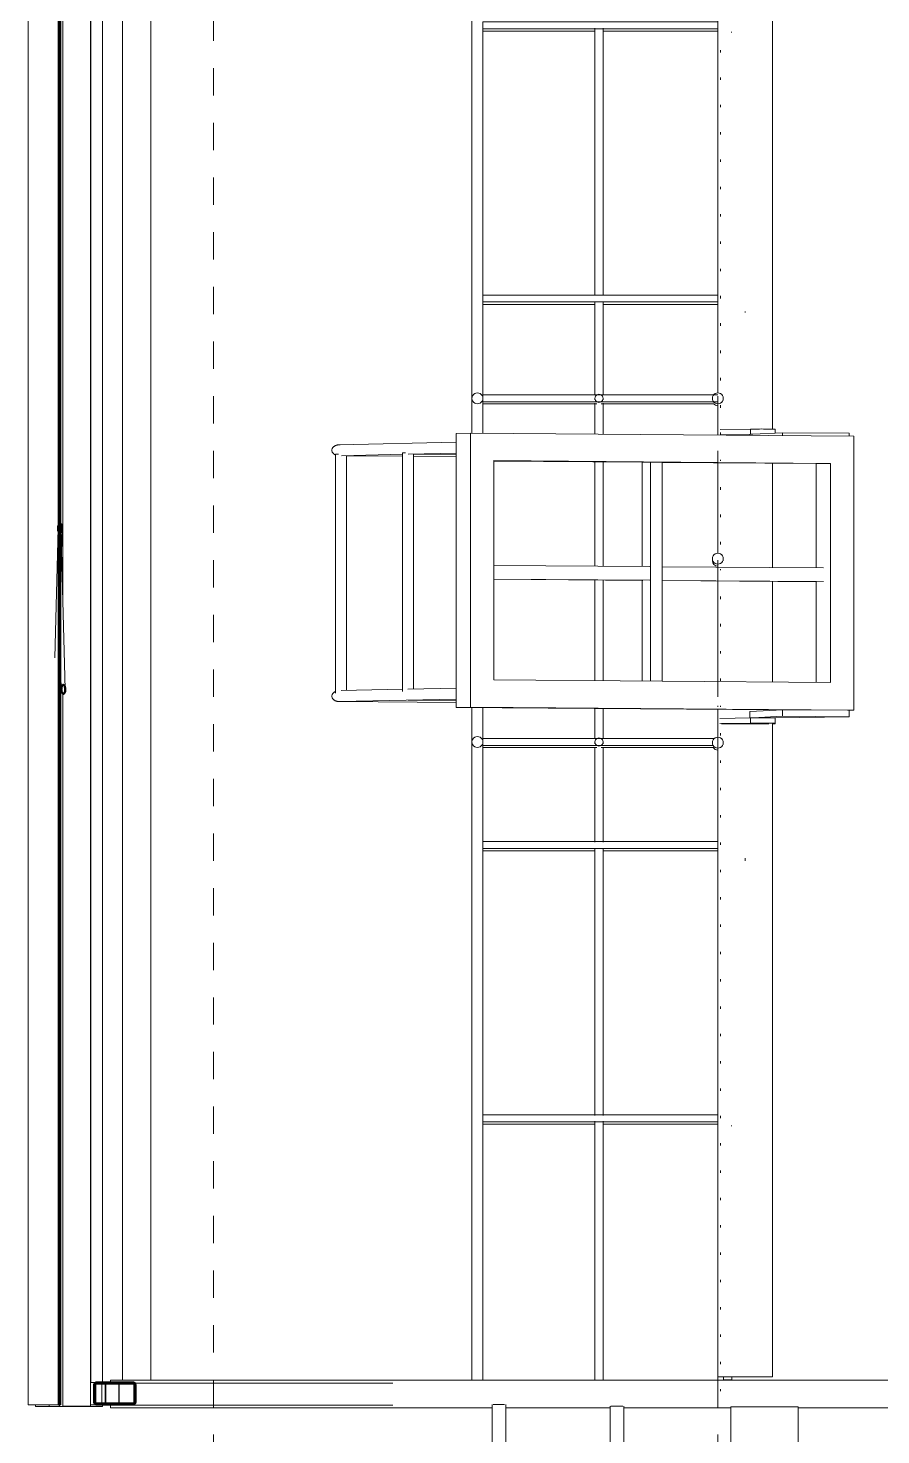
# Model space of a CAD drawing. Header units: metres. Extents: x 0.7 to 94.6, y -58.8 to 13.6.
# Drawn here: x 59.31 to 62.43, y 0.69 to 5.83 of the extents above; entities that cross this region are included whole.
import ezdxf

# ---------------------------------------------------------------- set-up
doc = ezdxf.new("R2010")
doc.units = ezdxf.units.M
doc.linetypes.add('Center 1_4_', pattern=[0.013494, 0.00635, -0.002381, 0.002381, -0.002381])
for name, color, linetype, lineweight in [('A-FLOR-HRAL', 7, 'Continuous', 18), ('A-FLOR-LEVL', 7, 'Continuous', 9), ('A-GENM', 7, 'Continuous', 18), ('A-ROOF', 7, 'Continuous', 18), ('S-BEAM', 7, 'Continuous', 18), ('S-COLS', 7, 'Continuous', 18)]:
    doc.layers.add(name, color=color, linetype=linetype, lineweight=lineweight)

# ---------------------------------------------------------------- blocks, each defined once
blk = doc.blocks.new('FCA_N_Columna de acero - 100 x 100 mm-V57-Section 5')
at = {"layer": 'S-COLS'}
for p, q in [((-43.3749, 0.8854), (-49.6052, 0.8854)), ((-49.6052, 0.8771), (-49.6052, 0.8854)), ((-49.6052, 0.7854), (-49.6052, 0.7947)), ((-49.6052, 0.7854), (-49.6052, 0.7844)), ((-49.6052, 0.7844), (-48.2084, 0.7844)), ((-48.1584, 0.7844), (-47.7765, 0.7844)), ((-47.7265, 0.7844), (-47.3348, 0.7844)), ((-47.0874, 0.7844), (-43.3749, 0.7844))]:
    blk.add_line(p, q, dxfattribs=at)
blk = doc.blocks.new('M_HSS Square - 100 x 100 mm-2384177-Section 5')
at = {"layer": 'S-BEAM'}
blk.add_line((-49.6773, 0.8767), (-49.6773, 6.8064), dxfattribs=at)
blk = doc.blocks.new('RHS-Rectangular Hollow Section - 100x40 mm-2385365-Section 5')
at = {"layer": 'S-BEAM'}
for p, q in [((-49.6775, 0.79), (-49.6775, 12.8082)), ((-49.7791, 9.6507), (-49.7791, 3.73)), ((-49.7791, 3.3978), (-49.7791, 0.79)), ((-49.7773, 0.79), (-49.7791, 0.79)), ((-49.6842, 0.79), (-49.7696, 0.79))]:
    blk.add_line(p, q, dxfattribs=at)
for centre, start_param, end_param in [((-49.7719, 0.79), 3.071779, 3.141593), ((-49.7701, 0.79), 1.500983, 3.071779), ((-49.6847, 0.79), 6.213372, 7.784168)]:
    blk.add_ellipse(centre, major_axis=(0.0072, 0), ratio=0.000428, start_param=start_param, end_param=end_param, dxfattribs=at)
blk = doc.blocks.new('RHS-Rectangular Hollow Section - 100x40 mm-V60-Section 5')
at = {"layer": 'S-BEAM'}
for p, q in [((-49.829, 0.7955), (-49.829, 0.7897)), ((-49.8272, 0.7897), (-49.829, 0.7897)), ((-49.7341, 0.7897), (-49.8195, 0.7897))]:
    blk.add_line(p, q, dxfattribs=at)
for centre, start_param, end_param in [((-49.8218, 0.7897), 3.071779, 3.141593), ((-49.82, 0.7897), 1.500983, 3.071779), ((-49.7346, 0.7897), 6.213372, 7.784168)]:
    blk.add_ellipse(centre, major_axis=(0.0072, 0), ratio=0.000428, start_param=start_param, end_param=end_param, dxfattribs=at)
blk = doc.blocks.new('RHS-Rectangular Hollow Section - 100x40 mm-2385718-Section 5')
at = {"layer": 'S-BEAM'}
for p, q in [((-49.8789, 0.7955), (-49.8789, 0.7894)), ((-49.8771, 0.7894), (-49.8788, 0.7894)), ((-49.784, 0.7894), (-49.8694, 0.7894))]:
    blk.add_line(p, q, dxfattribs=at)
for centre, major_axis, start_param, end_param in [((-49.8717, 0.7894), (0.0072, 0), 3.071779, 3.141593), ((-49.8699, 0.7894), (0.0072, 0), 1.500983, 3.071779), ((-49.7845, 0.7894), (-0.0072, 0), 3.071779, 4.642576)]:
    blk.add_ellipse(centre, major_axis=major_axis, ratio=0.000428, start_param=start_param, end_param=end_param, dxfattribs=at)
blk = doc.blocks.new('RHS-Rectangular Hollow Section - 100x40 mm-2385779-Section 5')
at = {"layer": 'S-BEAM'}
for p, q in [((-49.6336, 0.877), (-49.6336, 6.8063)), ((-49.7371, 0.7897), (-49.7371, 0.789)), ((-49.6476, 0.789), (-49.7314, 0.789)), ((-49.7281, 0.789), (-49.7314, 0.789)), ((-49.6338, 0.789), (-49.6391, 0.789)), ((-49.6336, 0.789), (-49.6336, 0.7955))]:
    blk.add_line(p, q, dxfattribs=at)
for centre, major_axis, start_param, end_param in [((-49.7299, 0.789), (-0.0072, 0), 4.921828, 6.283185), ((-49.7245, 0.789), (0.0036, 0), 3.351032, 4.13643), ((-49.6461, 0.789), (0.0072, 0), 0.20944, 1.780236), ((-49.6408, 0.789), (0.0072, 0), 6.230825, 6.492625)]:
    blk.add_ellipse(centre, major_axis=major_axis, ratio=0.000428, start_param=start_param, end_param=end_param, dxfattribs=at)
blk = doc.blocks.new('RHS-Rectangular Hollow Section - 100x40 mm-2386058-Section 5')
at = {"layer": 'S-BEAM'}
for p, q in [((-49.561, 6.7952), (-49.561, 0.8854)), ((-49.4575, 0.8854), (-49.4575, 6.7952))]:
    blk.add_line(p, q, dxfattribs=at)
blk = doc.blocks.new('M_Round Bars - RB14_29-2389234-Section 5')
at = {"layer": 'S-BEAM'}
for p, q in [((-49.7965, 4.0032), (-49.8082, 3.5295)), ((-49.7889, 3.7303), (-49.7823, 4.0029))]:
    blk.add_line(p, q, dxfattribs=at)
at = {"layer": 'S-BEAM', "lineweight": 50, "flags": 128}
for points in [[(-49.7891, 4.0199), (-49.7903, 4.0196), (-49.7915, 4.0189), (-49.7927, 4.0176), (-49.7937, 4.0159), (-49.7947, 4.0139), (-49.7954, 4.0115), (-49.796, 4.0088), (-49.7964, 4.006), (-49.7965, 4.003), (-49.7965, 4.0001), (-49.7962, 3.9973), (-49.7958, 3.9946), (-49.7951, 3.9922), (-49.7943, 3.9901)], [(-49.7897, 3.9862), (-49.7885, 3.9864), (-49.7873, 3.9872), (-49.7861, 3.9884), (-49.7851, 3.9901), (-49.7841, 3.9922), (-49.7834, 3.9946), (-49.7828, 3.9973), (-49.7824, 4.0001), (-49.7823, 4.003), (-49.7823, 4.006), (-49.7826, 4.0088), (-49.783, 4.0115), (-49.7837, 4.0139), (-49.7845, 4.0159), (-49.7855, 4.0176), (-49.7866, 4.0189), (-49.7878, 4.0196), (-49.7891, 4.0199)], [(-49.794, 3.9896), (-49.7933, 3.9884), (-49.7922, 3.9872), (-49.791, 3.9864), (-49.7897, 3.9862)]]:
    blk.add_lwpolyline(points, dxfattribs=at)
blk = doc.blocks.new('M_Round Bars - RB14_29-2389390-Section 5')
at = {"layer": 'S-BEAM'}
for p, q in [((-49.787, 4.0191), (-49.789, 4.091)), ((-49.7705, 3.4139), (-49.7843, 3.9202)), ((-49.789, 3.5673), (-49.7848, 3.4135))]:
    blk.add_line(p, q, dxfattribs=at)
at = {"layer": 'S-BEAM', "lineweight": 50, "flags": 128}
for points in [[(-49.778, 3.4302), (-49.7792, 3.4299), (-49.7804, 3.4292), (-49.7815, 3.428), (-49.7825, 3.4263), (-49.7833, 3.4243), (-49.784, 3.4219), (-49.7845, 3.4193), (-49.7847, 3.4165), (-49.7848, 3.4137), (-49.7846, 3.4108), (-49.7842, 3.408), (-49.7836, 3.4054), (-49.7829, 3.4031), (-49.7819, 3.401), (-49.7809, 3.3994), (-49.7797, 3.3982), (-49.7785, 3.3974), (-49.7772, 3.3972)], [(-49.7772, 3.3972), (-49.776, 3.3974), (-49.7748, 3.3982), (-49.7737, 3.3994), (-49.7727, 3.401), (-49.7719, 3.4031), (-49.7712, 3.4054), (-49.7708, 3.408), (-49.7705, 3.4108), (-49.7705, 3.4137), (-49.7706, 3.4165), (-49.771, 3.4193), (-49.7716, 3.4219), (-49.7724, 3.4243), (-49.7733, 3.4263), (-49.7744, 3.428), (-49.7755, 3.4292), (-49.7767, 3.4299), (-49.778, 3.4302)]]:
    blk.add_lwpolyline(points, dxfattribs=at)
blk = doc.blocks.new('M_S Shapes - 200x100 mm-2390312-Section 5')
at = {"layer": 'S-BEAM'}
for p, q in [((-47.3819, 6.5182), (-47.3819, 4.4985)), ((-47.1819, 4.366), (-47.1819, 6.5109)), ((-47.3819, 4.452), (-47.3819, 4.344)), ((-47.3819, 4.2424), (-47.3819, 3.9117)), ((-47.1819, 3.8592), (-47.1819, 4.2408)), ((-47.3819, 3.8651), (-47.3819, 3.8608)), ((-47.3819, 3.81), (-47.3819, 3.4415)), ((-47.1819, 3.4399), (-47.1819, 3.8084)), ((-47.3819, 3.3399), (-47.3819, 3.2387)), ((-47.1819, 3.3369), (-47.1819, 3.3383)), ((-47.1819, 0.8983), (-47.1819, 3.2884)), ((-47.3819, 3.1921), (-47.3819, 0.8983)), ((-47.3819, 0.8983), (-47.3819, 0.8974)), ((-47.3802, 0.8983), (-47.3819, 0.8983)), ((-47.3819, 0.8974), (-47.3802, 0.8974)), ((-47.3702, 0.8979), (-47.3765, 0.8983)), ((-47.3765, 0.8974), (-47.3702, 0.8978)), ((-47.2009, 0.8979), (-47.3628, 0.8979)), ((-47.3628, 0.8978), (-47.3625, 0.8978)), ((-47.1872, 0.8983), (-47.1936, 0.8979)), ((-47.1936, 0.8978), (-47.1872, 0.8974)), ((-47.1819, 0.8983), (-47.1836, 0.8983)), ((-47.1836, 0.8974), (-47.1819, 0.8974)), ((-47.1819, 0.8974), (-47.1819, 0.8983))]:
    blk.add_line(p, q, dxfattribs=at)
for centre, major_axis, start_param, end_param in [((-47.3802, 0.8983), (0.00372, 0), 0.165149, 1.570796), ((-47.3802, 0.8974), (-0.00372, 0), 1.570796, 2.976444), ((-47.3628, 0.8979), (0.00744, 0), 3.306742, 4.712389), ((-47.3628, 0.8978), (0.00744, 0), 1.805071, 2.976444), ((-47.2009, 0.8979), (0.00744, 0), 4.712389, 6.118036), ((-47.2009, 0.8978), (0.00744, 0), 0.165149, 1.336522), ((-47.1836, 0.8983), (0.00372, 0), 1.570796, 2.976444), ((-47.1836, 0.8974), (0.00372, 0), 3.306742, 4.712389)]:
    blk.add_ellipse(centre, major_axis=major_axis, ratio=0.008801, start_param=start_param, end_param=end_param, dxfattribs=at)
blk = doc.blocks.new('M_S Shapes - 200x100 mm-V61-Section 5')
at = {"layer": 'S-BEAM'}
blk.add_ellipse((-47.2009, 0.8978), major_axis=(0.00744, 0), ratio=0.008801, start_param=0.165149, end_param=1.336522, dxfattribs=at)
blk = doc.blocks.new('M_HSS Square - 100 x 100 mm-2390403-Section 5')
at = {"layer": 'S-BEAM'}
for p, q in [((-47.3819, 4.7957), (-47.3819, 4.7929)), ((-47.2819, 4.7925), (-47.2819, 4.7957))]:
    blk.add_line(p, q, dxfattribs=at)
blk = doc.blocks.new('M_HSS Square - 100 x 100 mm-2390420-Section 5')
at = {"layer": 'S-BEAM'}
for p, q in [((-47.3819, 2.7964), (-47.3819, 2.7868)), ((-47.2819, 2.7859), (-47.2819, 2.7964))]:
    blk.add_line(p, q, dxfattribs=at)
blk = doc.blocks.new('M_HSS Square - 50 x 50 mm-2390872-Section 5')
at = {"layer": 'S-BEAM'}
for p, q in [((-47.3819, 5.8201), (-47.3819, 5.8174)), ((-47.3319, 5.817), (-47.3319, 5.8201))]:
    blk.add_line(p, q, dxfattribs=at)
blk = doc.blocks.new('M_L-Angle - L51X51X3_2-2392226-Section 5')
at = {"layer": 'S-BEAM'}
for p, q in [((-47.3343, 0.8875), (-47.3609, 0.8875)), ((-47.3311, 0.8875), (-47.3311, 0.8979)), ((-47.3311, 0.8875), (-47.3311, 0.8979))]:
    blk.add_line(p, q, dxfattribs=at)
blk.add_ellipse((-47.3343, 0.8875), major_axis=(-0.0032, 0), ratio=0.000428, start_param=3.141593, end_param=4.712389, dxfattribs=at)
blk = doc.blocks.new('M_RVR_Grating - Grating 2-V65-Section 5')
at = {"layer": 'A-GENM'}
for p, q in [((-47.3819, 5.753), (-47.3819, 5.7448)), ((-47.3719, 5.7442), (-47.3719, 5.753)), ((-47.3819, 5.653), (-47.3819, 5.6448)), ((-47.3719, 5.6442), (-47.3719, 5.653)), ((-47.3819, 5.553), (-47.3819, 5.5448)), ((-47.3719, 5.5442), (-47.3719, 5.553)), ((-47.3819, 5.453), (-47.3819, 5.4448)), ((-47.3719, 5.4442), (-47.3719, 5.453)), ((-47.3819, 5.353), (-47.3819, 5.3449)), ((-47.3719, 5.3442), (-47.3719, 5.353)), ((-47.3819, 5.253), (-47.3819, 5.2449)), ((-47.3719, 5.2442), (-47.3719, 5.253)), ((-47.3819, 5.153), (-47.3819, 5.1449)), ((-47.3719, 5.1442), (-47.3719, 5.153)), ((-47.3819, 5.053), (-47.3819, 5.0449)), ((-47.3719, 5.0442), (-47.3719, 5.053)), ((-47.3819, 4.953), (-47.3819, 4.9449)), ((-47.3719, 4.9442), (-47.3719, 4.953)), ((-47.3819, 4.853), (-47.3819, 4.8449)), ((-47.3719, 4.8442), (-47.3719, 4.853))]:
    blk.add_line(p, q, dxfattribs=at)
blk = doc.blocks.new('M_RVR_Grating - Grating 2-V69-Section 5')
at = {"layer": 'A-GENM'}
for p, q in [((-47.3819, 4.753), (-47.3819, 4.7449)), ((-47.3719, 4.7442), (-47.3719, 4.753)), ((-47.3819, 4.653), (-47.3819, 4.6449)), ((-47.3719, 4.6442), (-47.3719, 4.653)), ((-47.3819, 4.553), (-47.3819, 4.5449)), ((-47.3719, 4.5442), (-47.3719, 4.553)), ((-47.3819, 4.453), (-47.3819, 4.4449)), ((-47.3719, 4.4442), (-47.3719, 4.453)), ((-47.3819, 4.353), (-47.3819, 4.3449)), ((-47.3719, 4.3442), (-47.3719, 4.353)), ((-47.3819, 4.253), (-47.3819, 4.2496)), ((-47.3719, 4.2496), (-47.3719, 4.253)), ((-47.3819, 4.153), (-47.3819, 4.1449)), ((-47.3719, 4.1443), (-47.3719, 4.153)), ((-47.3819, 4.053), (-47.3819, 4.0449)), ((-47.3719, 4.0442), (-47.3719, 4.053)), ((-47.3819, 3.953), (-47.3819, 3.9449)), ((-47.3719, 3.9442), (-47.3719, 3.953)), ((-47.3819, 3.853), (-47.3819, 3.8493)), ((-47.3719, 3.8493), (-47.3719, 3.853))]:
    blk.add_line(p, q, dxfattribs=at)
blk = doc.blocks.new('M_RVR_Grating - Grating 2-V70-Section 5')
at = {"layer": 'A-GENM'}
for p, q in [((-47.3819, 3.753), (-47.3819, 3.7449)), ((-47.3719, 3.7442), (-47.3719, 3.753)), ((-47.3819, 3.653), (-47.3819, 3.6449)), ((-47.3719, 3.6442), (-47.3719, 3.653)), ((-47.3819, 3.553), (-47.3819, 3.5449)), ((-47.3719, 3.5442), (-47.3719, 3.553)), ((-47.3819, 3.453), (-47.3819, 3.4449)), ((-47.3719, 3.4442), (-47.3719, 3.453)), ((-47.3819, 3.353), (-47.3819, 3.3497)), ((-47.3719, 3.3497), (-47.3719, 3.353)), ((-47.3819, 3.253), (-47.3819, 3.2449)), ((-47.3719, 3.2442), (-47.3719, 3.253)), ((-47.3819, 3.153), (-47.3819, 3.1449)), ((-47.3719, 3.1442), (-47.3719, 3.153)), ((-47.3819, 3.053), (-47.3819, 3.0449)), ((-47.3719, 3.0442), (-47.3719, 3.053)), ((-47.3819, 2.953), (-47.3819, 2.9449)), ((-47.3719, 2.9442), (-47.3719, 2.953)), ((-47.3819, 2.853), (-47.3819, 2.8452)), ((-47.3719, 2.8442), (-47.3719, 2.853))]:
    blk.add_line(p, q, dxfattribs=at)
blk = doc.blocks.new('M_RVR_Grating - Grating 2-V71-Section 5')
at = {"layer": 'A-GENM'}
for p, q in [((-47.3819, 1.753), (-47.3819, 1.745)), ((-47.3719, 1.7442), (-47.3719, 1.753)), ((-47.3819, 1.653), (-47.3819, 1.645)), ((-47.3719, 1.6442), (-47.3719, 1.653)), ((-47.3819, 1.5531), (-47.3819, 1.545)), ((-47.3719, 1.5442), (-47.3719, 1.5531)), ((-47.3819, 1.4531), (-47.3819, 1.445)), ((-47.3719, 1.4442), (-47.3719, 1.4531)), ((-47.3819, 1.3531), (-47.3819, 1.345)), ((-47.3719, 1.3442), (-47.3719, 1.3531)), ((-47.3819, 1.2531), (-47.3819, 1.245)), ((-47.3719, 1.2443), (-47.3719, 1.2531)), ((-47.3819, 1.1531), (-47.3819, 1.145)), ((-47.3719, 1.1443), (-47.3719, 1.1531)), ((-47.3819, 1.0531), (-47.3819, 1.045)), ((-47.3719, 1.0443), (-47.3719, 1.0531)), ((-47.3819, 0.9531), (-47.3819, 0.945)), ((-47.3719, 0.9443), (-47.3719, 0.9531)), ((-47.3819, 0.8854), (-47.3819, 0.8974)), ((-47.3609, 0.8979), (-47.3609, 0.8854)), ((-47.3819, 0.8531), (-47.3819, 0.845)), ((-47.3719, 0.845), (-47.3719, 0.8531))]:
    blk.add_line(p, q, dxfattribs=at)
blk = doc.blocks.new('M_RVR_Grating - Grating 2-V72-Section 5')
at = {"layer": 'A-GENM'}
for p, q in [((-47.3819, 2.753), (-47.3819, 2.7449)), ((-47.3719, 2.7442), (-47.3719, 2.753)), ((-47.3819, 2.653), (-47.3819, 2.6449)), ((-47.3719, 2.6442), (-47.3719, 2.653)), ((-47.3819, 2.553), (-47.3819, 2.545)), ((-47.3719, 2.5442), (-47.3719, 2.553)), ((-47.3819, 2.453), (-47.3819, 2.445)), ((-47.3719, 2.4442), (-47.3719, 2.453)), ((-47.3819, 2.353), (-47.3819, 2.345)), ((-47.3719, 2.3442), (-47.3719, 2.353)), ((-47.3819, 2.253), (-47.3819, 2.245)), ((-47.3719, 2.2442), (-47.3719, 2.253)), ((-47.3819, 2.153), (-47.3819, 2.145)), ((-47.3719, 2.1442), (-47.3719, 2.153)), ((-47.3819, 2.053), (-47.3819, 2.045)), ((-47.3719, 2.0442), (-47.3719, 2.053)), ((-47.3819, 1.953), (-47.3819, 1.945)), ((-47.3719, 1.9442), (-47.3719, 1.953)), ((-47.3819, 1.853), (-47.3819, 1.8445)), ((-47.3719, 1.8445), (-47.3719, 1.853))]:
    blk.add_line(p, q, dxfattribs=at)
blk = doc.blocks.new('M_HSS Square - 80 x 80 mm-2401181-Section 5')
at = {"layer": 'S-BEAM'}
for p, q in [((-49.6241, 0.8684), (-49.6241, 0.8012)), ((-49.622, 0.8012), (-49.622, 0.8684)), ((-49.62, 0.8716), (-49.5767, 0.8716)), ((-49.5747, 0.8684), (-49.5747, 0.8012)), ((-49.5726, 0.8012), (-49.5726, 0.8684)), ((-48.5718, 0.8748), (-49.5159, 0.8748)), ((-49.62, 0.7948), (-49.5767, 0.7948)), ((-49.5767, 0.7948), (-48.5718, 0.7948))]:
    blk.add_line(p, q, dxfattribs=at)
for centre, major_axis, start_param, end_param in [((-49.62, 0.8684), (0, 0.00636), 0.785398, 1.570796), ((-49.62, 0.8684), (0, 0.00318), 0, 1.570796), ((-49.5767, 0.8684), (0, 0.00318), 4.712389, 6.283185), ((-49.5767, 0.8684), (0, 0.00636), 4.712389, 5.497787), ((-49.62, 0.8012), (0, 0.00636), 2.356194, 3.141593), ((-49.5767, 0.8012), (0, 0.00636), 3.141593, 3.926991)]:
    blk.add_ellipse(centre, major_axis=major_axis, ratio=0.642788, start_param=start_param, end_param=end_param, dxfattribs=at)
blk = doc.blocks.new('Railing - 25mm-2401981-Section 5')
at = {"layer": 'A-FLOR-HRAL'}
for p, q in [((-47.3819, 11.856), (-48.2419, 11.856)), ((-48.2419, 11.8435), (-48.2419, 11.856)), ((-48.2419, 11.831), (-48.2419, 11.8435)), ((-48.2419, 11.831), (-47.3819, 11.831))]:
    blk.add_line(p, q, dxfattribs=at)
blk = doc.blocks.new('Railing - Railing-2401739-Section 5')
at = {"layer": 'A-FLOR-HRAL'}
for p, q in [((-48.2819, 6.7962), (-48.2819, 4.4785)), ((-48.2419, 4.8543), (-48.2419, 5.833)), ((-47.8319, 5.8328), (-47.8319, 4.8545)), ((-47.8019, 4.8545), (-47.8019, 5.8328)), ((-48.2419, 4.4909), (-48.2419, 4.8331)), ((-47.8319, 4.8329), (-47.8319, 4.4909)), ((-47.8019, 4.4909), (-47.8019, 4.8322)), ((-48.2819, 4.4715), (-48.2819, 4.3512)), ((-48.2419, 4.3509), (-48.2419, 4.4603)), ((-47.8319, 4.4603), (-47.8319, 4.3476)), ((-47.8019, 4.3474), (-47.8019, 4.4603)), ((-47.8319, 4.2461), (-47.8319, 3.8644)), ((-47.8019, 3.8642), (-47.8019, 4.2458)), ((-47.8319, 3.8137), (-47.8319, 3.4451)), ((-47.8019, 3.4449), (-47.8019, 3.8134)), ((-48.2819, 3.3472), (-48.2819, 3.221)), ((-48.2419, 3.2333), (-48.2419, 3.3469)), ((-47.8319, 3.3436), (-47.8319, 3.2333)), ((-47.8019, 3.2333), (-47.8019, 3.3433)), ((-48.2819, 3.2139), (-48.2819, 0.8854)), ((-48.2419, 2.8544), (-48.2419, 3.2031)), ((-47.8319, 3.2024), (-47.8319, 2.8546)), ((-47.8019, 2.8546), (-47.8019, 3.2024)), ((-48.2419, 1.8544), (-48.2419, 2.8331)), ((-47.8319, 2.8329), (-47.8319, 1.8546)), ((-47.8019, 1.8546), (-47.8019, 2.8322)), ((-48.2419, 0.8854), (-48.2419, 1.8331)), ((-47.8319, 1.833), (-47.8319, 0.8854)), ((-47.8019, 0.8854), (-47.8019, 1.833))]:
    blk.add_line(p, q, dxfattribs=at)
for p in [(0, -5.9998), (0, -6.9998), (0, -8.9997), (0, -9.9997)]:
    blk.add_blockref('Railing - 25mm-2401981-Section 5', p)
blk = doc.blocks.new('Top Rail Type - Top Rail_Internal_-2401983-Section 5')
at = {"layer": 'A-FLOR-HRAL'}
for p, q in [((-48.2819, 6.7962), (-48.2819, 4.4785)), ((-48.2419, 4.8543), (-48.2419, 5.833)), ((-48.2419, 4.4909), (-48.2419, 4.8331)), ((-48.2819, 4.4715), (-48.2819, 4.3512)), ((-48.2419, 4.3509), (-48.2419, 4.4603)), ((-48.2819, 3.3472), (-48.2819, 3.221)), ((-48.2419, 3.2333), (-48.2419, 3.3469)), ((-48.2819, 3.2139), (-48.2819, 0.8854)), ((-48.2419, 2.8544), (-48.2419, 3.2031)), ((-48.2419, 1.8544), (-48.2419, 2.8331)), ((-48.2419, 0.8854), (-48.2419, 1.8331))]:
    blk.add_line(p, q, dxfattribs=at)
blk = doc.blocks.new('Railing - 25mm-V80-Section 5')
at = {"layer": 'A-FLOR-HRAL'}
for p, q in [((-48.2419, 5.8222), (-47.8319, 5.8222)), ((-47.8019, 5.8222), (-47.3819, 5.8222))]:
    blk.add_line(p, q, dxfattribs=at)
blk = doc.blocks.new('Railing - 25mm-V81-Section 5')
at = {"layer": 'A-FLOR-HRAL'}
for p, q in [((-48.2419, 2.8223), (-47.8318, 2.8223)), ((-47.8019, 2.8223), (-47.3819, 2.8223))]:
    blk.add_line(p, q, dxfattribs=at)
blk = doc.blocks.new('Railing - 25mm-V82-Section 5')
at = {"layer": 'A-FLOR-HRAL'}
for p, q in [((-48.2419, 1.8224), (-47.8318, 1.8224)), ((-47.8019, 1.8224), (-47.3819, 1.8224))]:
    blk.add_line(p, q, dxfattribs=at)
blk = doc.blocks.new('Railing - Railing-2402058-Section 5')
for name, p in [('Railing - 25mm-V80-Section 5', (0, 0)), ('Railing - 25mm-V80-Section 5', (0, -1)), ('Railing - 25mm-V81-Section 5', (0, 0)), ('Railing - 25mm-V82-Section 5', (0, 0))]:
    blk.add_blockref(name, p)
blk = doc.blocks.new('M-Escalera-01 - M-Escalera-01-2407295-Section 5')
at = {"layer": 'A-GENM'}
for p, q in [((-48.2084, 0.7964), (-48.2084, 0.48)), ((-48.1584, 0.5178), (-48.1584, 0.7964)), ((-47.7765, 0.7904), (-47.7765, 0.5178)), ((-47.7265, 0.5178), (-47.7265, 0.7904)), ((-47.0874, 0.7884), (-47.3348, 0.7884)), ((-47.3348, 0.7884), (-47.3348, 0.5088)), ((-47.0874, 0.6002), (-47.0874, 0.7884))]:
    blk.add_line(p, q, dxfattribs=at)
for centre, start_param, end_param in [((-48.1834, 0.7964), 0.575083, 2.56651), ((-47.7515, 0.7904), 1.570796, 2.617994), ((-47.7515, 0.7904), 0.523599, 1.570796)]:
    blk.add_ellipse(centre, major_axis=(0.025, 0), ratio=0.013293, start_param=start_param, end_param=end_param, dxfattribs=at)
blk = doc.blocks.new('M-Ext Pasarela-01 - M-Ext Pasarela-01-2409533-Section 5')
at = {"layer": 'A-GENM'}
for p, q in [((-48.2874, 4.3513), (-48.3394, 4.3502)), ((-48.3394, 4.3502), (-48.3394, 3.3477)), ((-48.2874, 3.3488), (-48.2874, 4.3513)), ((-48.2874, 4.3513), (-46.8841, 4.3399)), ((-47.374, 4.3643), (-47.2628, 4.3661)), ((-47.2628, 4.3468), (-47.374, 4.345)), ((-47.2646, 4.3462), (-47.2646, 4.343)), ((-47.2634, 4.3464), (-47.2536, 4.3469)), ((-47.2628, 4.3661), (-47.2628, 4.3468)), ((-47.2535, 4.3469), (-47.1454, 4.3527)), ((-47.1718, 4.3513), (-47.1718, 4.3657)), ((-47.1454, 4.3527), (-46.9008, 4.3507)), ((-47.1454, 4.3527), (-47.1454, 4.342)), ((-46.9008, 4.3401), (-46.9008, 4.3507)), ((-46.8841, 3.3375), (-46.8841, 4.3399)), ((-48.7809, 4.274), (-48.7809, 3.3994)), ((-48.3394, 4.3181), (-48.768, 4.3086)), ((-48.7645, 4.3086), (-48.7669, 4.3086)), ((-48.7597, 4.2687), (-48.5356, 4.2737)), ((-48.5356, 4.2794), (-48.5356, 3.4055)), ((-48.5152, 4.2742), (-48.3394, 4.2781)), ((-48.4956, 3.4149), (-48.4956, 4.2746)), ((-48.4956, 4.2739), (-48.3394, 4.2726)), ((-48.7409, 3.4094), (-48.7409, 4.2692)), ((-48.7409, 4.2684), (-48.5356, 4.2667)), ((-48.4956, 4.2664), (-48.3394, 4.2651)), ((-48.202, 4.2506), (-48.202, 3.4481)), ((-46.9695, 4.2406), (-48.202, 4.2506)), ((-48.202, 4.2491), (-47.6575, 4.2446)), ((-47.659, 4.2446), (-47.6284, 4.2453)), ((-47.659, 4.2446), (-47.659, 3.863)), ((-47.6284, 4.2453), (-47.5857, 4.2449)), ((-47.6284, 3.4435), (-47.6284, 4.2453)), ((-47.5857, 3.4431), (-47.5857, 4.2449)), ((-47.5857, 4.2441), (-47.0215, 4.2395)), ((-47.0215, 4.2395), (-46.9695, 4.2406)), ((-47.0215, 3.8579), (-47.0215, 4.2395)), ((-46.9695, 3.4381), (-46.9695, 4.2406)), ((-48.202, 3.8674), (-47.6307, 3.8628)), ((-47.5857, 3.8624), (-46.9947, 3.8577)), ((-47.6307, 3.8128), (-48.202, 3.8174)), ((-47.6567, 3.8122), (-48.202, 3.8167)), ((-47.659, 3.8122), (-47.659, 3.4437)), ((-46.9947, 3.8077), (-47.5857, 3.8124)), ((-47.0208, 3.8071), (-47.5857, 3.8117)), ((-47.0215, 3.4386), (-47.0215, 3.8071)), ((-48.5356, 3.414), (-48.7609, 3.409)), ((-48.3394, 3.4183), (-48.5163, 3.4144)), ((-48.202, 3.4481), (-46.9695, 3.4381)), ((-48.7677, 3.3688), (-48.3394, 3.3654)), ((-48.7666, 3.3688), (-48.3394, 3.3783)), ((-48.5158, 3.3743), (-48.3394, 3.3729)), ((-48.2874, 3.3488), (-48.3394, 3.3477)), ((-48.3394, 3.3477), (-47.1596, 3.3381)), ((-46.8841, 3.3375), (-48.2874, 3.3488)), ((-47.3746, 3.3075), (-47.2628, 3.3094)), ((-47.2646, 3.3325), (-47.2646, 3.3093)), ((-47.2634, 3.3326), (-47.1454, 3.3389)), ((-47.2628, 3.3094), (-47.2628, 3.2901)), ((-47.1454, 3.3152), (-47.2535, 3.3095)), ((-47.1718, 3.3088), (-46.9008, 3.3133)), ((-47.1718, 3.2896), (-47.1718, 3.309)), ((-47.1454, 3.3389), (-46.9008, 3.3369)), ((-47.1454, 3.3389), (-47.1454, 3.3152)), ((-46.9008, 3.3133), (-47.1454, 3.3152)), ((-46.907, 3.337), (-46.8841, 3.3375)), ((-46.9008, 3.3133), (-46.9008, 3.3369)), ((-47.2628, 3.2901), (-47.3746, 3.2882)), ((-47.3681, 3.2878), (-47.1957, 3.2878)), ((-47.1819, 3.2878), (-47.1718, 3.2878)), ((-47.1718, 3.2878), (-47.1718, 3.2896))]:
    blk.add_line(p, q, dxfattribs=at)
for centre, major_axis, ratio, start_param, end_param in [((-47.2239, 4.3462), (0.0408, 0), 0.013293, 2.897247, 3.141593), ((-47.2247, 4.3656), (0.0532, 0), 0.013293, 0.101328, 2.370256), ((-47.2247, 4.3463), (0.0532, 0), 0.013293, 2.148424, 2.370256), ((-48.7609, 4.274), (0.02, 0), 0.013293, 2.03828, 3.141593), ((-48.5156, 4.2794), (-0.02, 0), 0.013293, 5.235988, 6.283185), ((-48.5156, 3.3943), (0.0002, 0.02), 0.520324, 3.141593, 3.157159), ((-47.2239, 3.3325), (0.0408, 0), 0.013293, 2.897247, 3.141593), ((-47.2247, 3.3089), (0.0532, 0), 0.013293, 0.101328, 2.370256), ((-47.2247, 3.2896), (0.0532, 0), 0.013293, 0.101328, 2.370256), ((-47.2247, 3.2896), (0.0207, 0), 0.013293, 1.570796, 4.712389), ((-47.2247, 3.2896), (-0.0207, 0), 0.013293, 1.570796, 4.712389)]:
    blk.add_ellipse(centre, major_axis=major_axis, ratio=ratio, start_param=start_param, end_param=end_param, dxfattribs=at)
for points, knots in [([(-48.7673, 4.3086), (-48.7679, 4.3086), (-48.7691, 4.3085), (-48.7709, 4.3084), (-48.7726, 4.3082), (-48.7744, 4.3079), (-48.7761, 4.3075), (-48.7778, 4.307), (-48.7794, 4.3065), (-48.781, 4.3059), (-48.7825, 4.3052), (-48.7844, 4.3041), (-48.7862, 4.303), (-48.7879, 4.3017), (-48.7894, 4.3003), (-48.791, 4.2985), (-48.7926, 4.2962), (-48.7942, 4.2928), (-48.7946, 4.2902), (-48.7946, 4.2885)], [0.5, 0.5, 0.5, 0.5, 0.5208333, 0.5416667, 0.5625, 0.5833333, 0.6041667, 0.625, 0.6458333, 0.6666667, 0.6875, 0.7083333, 0.75, 0.7708333, 0.7916667, 0.8333333, 0.875, 0.9166667, 1, 1, 1, 1]), ([(-48.7946, 4.2885), (-48.7946, 4.2867), (-48.7942, 4.2841), (-48.7926, 4.2808), (-48.791, 4.2785), (-48.7894, 4.2767), (-48.7879, 4.2753), (-48.7862, 4.274), (-48.784, 4.2726), (-48.782, 4.2716), (-48.781, 4.2712)], [0, 0, 0, 0, 0.0833333, 0.125, 0.1666667, 0.2083333, 0.2291667, 0.25, 0.2916667, 0.3333333, 0.3333333, 0.3333333, 0.3333333]), ([(-48.781, 3.4061), (-48.7815, 3.4059), (-48.7825, 3.4054), (-48.7844, 3.4044), (-48.7862, 3.4032), (-48.7879, 3.402), (-48.7894, 3.4006), (-48.791, 3.3988), (-48.7926, 3.3964), (-48.7942, 3.3931), (-48.7946, 3.3905), (-48.7946, 3.3887)], [0.6666667, 0.6666667, 0.6666667, 0.6666667, 0.6875, 0.7083333, 0.75, 0.7708333, 0.7916667, 0.8333333, 0.875, 0.9166667, 1, 1, 1, 1]), ([(-48.7946, 3.3887), (-48.7946, 3.387), (-48.7942, 3.3844), (-48.7926, 3.3811), (-48.791, 3.3787), (-48.7894, 3.3769), (-48.7879, 3.3756), (-48.7862, 3.3743), (-48.784, 3.3729), (-48.7815, 3.3717), (-48.7794, 3.3708), (-48.7778, 3.3703), (-48.7761, 3.3699), (-48.7744, 3.3695), (-48.7726, 3.3692), (-48.7709, 3.369), (-48.7691, 3.3689), (-48.7677, 3.3688), (-48.7668, 3.3688), (-48.7666, 3.3688)], [0, 0, 0, 0, 0.0833333, 0.125, 0.1666667, 0.2083333, 0.2291667, 0.25, 0.2916667, 0.3333333, 0.3541667, 0.375, 0.3958333, 0.4166667, 0.4375, 0.4583333, 0.4791667, 0.5, 0.5082418, 0.5082418, 0.5082418, 0.5082418])]:
    blk.add_open_spline(points, degree=3, knots=knots, dxfattribs=at)
blk = doc.blocks.new('Railing - 25mm-V83-Section 5')
at = {"layer": 'A-FLOR-HRAL'}
for p, q in [((-47.3819, 4.4909), (-48.2419, 4.4909)), ((-48.2419, 4.4659), (-48.2419, 4.4909)), ((-48.2419, 4.4659), (-47.8248, 4.4659)), ((-47.8248, 4.4659), (-47.809, 4.4659)), ((-47.809, 4.4659), (-47.3972, 4.4659)), ((-47.3972, 4.4659), (-47.3819, 4.4659))]:
    blk.add_line(p, q, dxfattribs=at)
blk = doc.blocks.new('Railing - 25mm-V84-Section 5')
at = {"layer": 'A-FLOR-HRAL'}
for p, q in [((-48.2419, 4.4589), (-48.2419, 4.4658)), ((-48.2419, 4.4589), (-47.8254, 4.4589)), ((-47.8094, 4.4589), (-47.3972, 4.4589))]:
    blk.add_line(p, q, dxfattribs=at)
blk = doc.blocks.new('Railing - Railing-2409701-Section 5')
at = {"layer": 'A-FLOR-HRAL'}
for p, q in [((-47.8319, 4.4785), (-47.8319, 4.473)), ((-47.8019, 4.473), (-47.8019, 4.4785))]:
    blk.add_line(p, q, dxfattribs=at)
for start_param, end_param in [(1.570796, 4.712389), (4.712389, 7.853982)]:
    blk.add_ellipse((-47.8169, 4.4785), major_axis=(0.015, 0), ratio=0.999912, start_param=start_param, end_param=end_param, dxfattribs=at)
for name in ['Railing - 25mm-V83-Section 5', 'Railing - 25mm-V84-Section 5']:
    blk.add_blockref(name, (0, 0))
blk = doc.blocks.new('Top Rail Type - Top Rail_Internal_-2409731-Section 5')
at = {"layer": 'A-FLOR-HRAL'}
for p, q in [((-48.2819, 4.4785), (-48.2819, 4.4712)), ((-48.2419, 4.4721), (-48.2419, 4.4785))]:
    blk.add_line(p, q, dxfattribs=at)
for start_param, end_param in [(1.570796, 4.712389), (4.712389, 7.853982)]:
    blk.add_ellipse((-48.2619, 4.4785), major_axis=(0.02, 0), ratio=0.999912, start_param=start_param, end_param=end_param, dxfattribs=at)
blk = doc.blocks.new('Railing - 25mm-V85-Section 5')
at = {"layer": 'A-FLOR-HRAL'}
for p, q in [((-47.3954, 3.2333), (-48.2419, 3.2333)), ((-48.2419, 3.2083), (-48.2419, 3.2333)), ((-48.2419, 3.2083), (-47.8248, 3.2083)), ((-47.8248, 3.2083), (-47.809, 3.2083)), ((-47.809, 3.2083), (-47.3989, 3.2083))]:
    blk.add_line(p, q, dxfattribs=at)
blk = doc.blocks.new('Railing - 25mm-V86-Section 5')
at = {"layer": 'A-FLOR-HRAL'}
for p, q in [((-48.2419, 3.2013), (-48.2419, 3.2083)), ((-48.2419, 3.2013), (-47.8248, 3.2013)), ((-47.809, 3.2013), (-47.399, 3.2013))]:
    blk.add_line(p, q, dxfattribs=at)
blk = doc.blocks.new('Railing - Railing-2409744-Section 5')
at = {"layer": 'A-FLOR-HRAL'}
for p, q in [((-47.8319, 3.221), (-47.8319, 3.2137)), ((-47.8019, 3.2137), (-47.8019, 3.221))]:
    blk.add_line(p, q, dxfattribs=at)
for start_param, end_param in [(1.570796, 4.712389), (4.712389, 7.853982)]:
    blk.add_ellipse((-47.8169, 3.221), major_axis=(0.015, 0), ratio=0.999912, start_param=start_param, end_param=end_param, dxfattribs=at)
for name in ['Railing - 25mm-V85-Section 5', 'Railing - 25mm-V86-Section 5']:
    blk.add_blockref(name, (0, 0))
blk = doc.blocks.new('Top Rail Type - Top Rail_Internal_-2409750-Section 5')
at = {"layer": 'A-FLOR-HRAL'}
for p, q in [((-48.2819, 3.221), (-48.2819, 3.2137)), ((-48.2419, 3.2137), (-48.2419, 3.221))]:
    blk.add_line(p, q, dxfattribs=at)
for major_axis in [(-0.02, 0), (0.02, 0)]:
    blk.add_ellipse((-48.2619, 3.221), major_axis=major_axis, ratio=0.999912, start_param=4.712389, end_param=7.853982, dxfattribs=at)
blk = doc.blocks.new('Railings 1 - Railings 1-2415558-Section 5')
at = {"layer": 'A-FLOR-HRAL'}
for p, q in [((-47.4019, 4.4785), (-47.4019, 4.4721)), ((-47.3619, 4.4712), (-47.3619, 4.4785))]:
    blk.add_line(p, q, dxfattribs=at)
for centre, major_axis, start_param, end_param in [((-47.3819, 4.4785), (0.02, 0), 1.570796, 4.712389), ((-47.3819, 4.4785), (-0.02, 0), 1.570796, 4.712389), ((-47.3819, 4.4712), (-0.02, 0), 0.671106, 1.570796)]:
    blk.add_ellipse(centre, major_axis=major_axis, ratio=0.999912, start_param=start_param, end_param=end_param, dxfattribs=at)
blk = doc.blocks.new('Railings 2 - Railings 1-2415579-Section 5')
at = {"layer": 'A-FLOR-HRAL'}
for p, q in [((-47.4019, 3.8917), (-47.4019, 3.8843)), ((-47.3619, 3.8843), (-47.3619, 3.8917))]:
    blk.add_line(p, q, dxfattribs=at)
for centre, major_axis, start_param, end_param in [((-47.3819, 3.8917), (-0.02, 0), 4.712389, 7.853982), ((-47.3819, 3.8843), (0.02, 0), 3.141593, 4.712389), ((-47.3819, 3.8917), (0.02, 0), 4.712389, 7.853982)]:
    blk.add_ellipse(centre, major_axis=major_axis, ratio=0.999912, start_param=start_param, end_param=end_param, dxfattribs=at)
blk = doc.blocks.new('Railings 3 - Railings 1-2415608-Section 5')
at = {"layer": 'A-FLOR-HRAL'}
for p, q in [((-47.4019, 3.2187), (-47.4019, 3.2114)), ((-47.3619, 3.2114), (-47.3619, 3.2187))]:
    blk.add_line(p, q, dxfattribs=at)
for centre, start_param, end_param in [((-47.3819, 3.2187), 1.570796, 4.712389), ((-47.3819, 3.2114), 3.668247, 4.712389), ((-47.3819, 3.2187), 4.712389, 7.853982)]:
    blk.add_ellipse(centre, major_axis=(0.02, 0), ratio=0.999912, start_param=start_param, end_param=end_param, dxfattribs=at)

msp = doc.modelspace()

# ---------------------------------------------------------------- linework, layer by layer
at = {"layer": 'A-FLOR-LEVL', "color": 253, "linetype": 'Center 1_4_', "true_color": 0xaaaaaa}
for p, q in [((59.9926, 13.4866), (59.9926, -4.0886)), ((61.838, 13.4866), (61.838, -4.0886))]:
    msp.add_line(p, q, dxfattribs=at)
at = {"layer": 'A-ROOF'}
for p, q in [((59.3136, 0.7955), (59.3136, 12.8834)), ((59.4259, 0.7955), (59.3136, 0.7955))]:
    msp.add_line(p, q, dxfattribs=at)
at = {"layer": 'A-ROOF', "lineweight": 50}
for p, q in [((59.4259, 12.8834), (59.4259, 0.7955)), ((59.4309, 0.7955), (59.4309, 12.8834)), ((59.4259, 0.7955), (59.4309, 0.7955))]:
    msp.add_line(p, q, dxfattribs=at)
at = {"layer": 'S-BEAM'}
for p, q in [((59.5629, 0.877), (59.5405, 0.8767)), ((59.56, 0.8719), (59.5801, 0.8719)), ((59.5837, 0.8683), (59.5837, 0.8027)), ((59.5422, 0.7955), (59.5801, 0.7955)), ((59.5802, 0.7955), (59.5979, 0.7957)), ((59.5981, 0.7955), (59.5858, 0.7955)), ((59.6303, 0.7961), (59.699, 0.797))]:
    msp.add_line(p, q, dxfattribs=at)
at = {"layer": 'S-BEAM', "lineweight": 50}
for p, q in [((59.6989, 0.877), (59.563, 0.877)), ((59.5558, 0.8698), (59.5558, 0.8042)), ((59.5594, 0.8042), (59.5594, 0.8698)), ((59.563, 0.8734), (59.6989, 0.8734)), ((59.7025, 0.8698), (59.7025, 0.8042)), ((59.7061, 0.8042), (59.7061, 0.8698)), ((59.6989, 0.8006), (59.563, 0.8006)), ((59.563, 0.797), (59.6989, 0.797))]:
    msp.add_line(p, q, dxfattribs=at)
at = {"layer": 'S-BEAM', "lineweight": 50, "flags": 128}
for points in [[(59.563, 0.877), (59.5614, 0.8768), (59.5598, 0.8763), (59.5585, 0.8754), (59.5573, 0.8743), (59.5567, 0.8733)], [(59.7061, 0.8698), (59.7059, 0.8714), (59.7054, 0.8729), (59.7045, 0.8743), (59.7034, 0.8754), (59.702, 0.8763), (59.7005, 0.8768), (59.6989, 0.877)], [(59.5565, 0.8729), (59.5559, 0.8714), (59.5558, 0.8698)], [(59.5594, 0.8698), (59.5595, 0.8706), (59.5597, 0.8714), (59.5602, 0.872), (59.5607, 0.8726), (59.5614, 0.873), (59.5622, 0.8733), (59.563, 0.8734)], [(59.6989, 0.8734), (59.6997, 0.8733), (59.7004, 0.873), (59.7011, 0.8726), (59.7017, 0.872), (59.7021, 0.8714), (59.7024, 0.8706), (59.7025, 0.8698)], [(59.5558, 0.8042), (59.5559, 0.8026), (59.5565, 0.8011), (59.5573, 0.7997), (59.5585, 0.7986), (59.5598, 0.7977), (59.5614, 0.7972), (59.563, 0.797)], [(59.563, 0.8006), (59.5622, 0.8007), (59.5614, 0.8009), (59.5607, 0.8014), (59.5602, 0.8019), (59.5597, 0.8026), (59.5595, 0.8034), (59.5594, 0.8042)], [(59.699, 0.797), (59.7005, 0.7972), (59.702, 0.7977), (59.7034, 0.7986), (59.7045, 0.7997), (59.7054, 0.8011), (59.7059, 0.8026), (59.7061, 0.8042)], [(59.7025, 0.8042), (59.7024, 0.8034), (59.7021, 0.8026), (59.7017, 0.8019), (59.7011, 0.8014), (59.7004, 0.8009), (59.6997, 0.8007)]]:
    msp.add_lwpolyline(points, dxfattribs=at)
at = {"layer": 'S-BEAM', "flags": 128}
for points in [[(59.5801, 0.8719), (59.5809, 0.8718), (59.5817, 0.8715), (59.5824, 0.8711), (59.583, 0.8705), (59.5834, 0.8698), (59.5837, 0.8691), (59.5837, 0.8683)], [(59.5837, 0.8027), (59.5837, 0.8019), (59.5834, 0.8011)]]:
    msp.add_lwpolyline(points, dxfattribs=at)

# ---------------------------------------------------------------- block references
at = {"layer": 'A-FLOR-HRAL'}
for name in ['Railing - Railing-2401739-Section 5', 'Top Rail Type - Top Rail_Internal_-2401983-Section 5', 'Railing - Railing-2402058-Section 5', 'Top Rail Type - Top Rail_Internal_-2409731-Section 5', 'Railing - Railing-2409701-Section 5', 'Railings 1 - Railings 1-2415558-Section 5', 'Railings 2 - Railings 1-2415579-Section 5', 'Top Rail Type - Top Rail_Internal_-2409750-Section 5', 'Railing - Railing-2409744-Section 5', 'Railings 3 - Railings 1-2415608-Section 5']:
    msp.add_blockref(name, (109.2199, 0), dxfattribs=at)
at = {"layer": 'A-GENM'}
for name in ['M_RVR_Grating - Grating 2-V65-Section 5', 'M_RVR_Grating - Grating 2-V69-Section 5', 'M-Ext Pasarela-01 - M-Ext Pasarela-01-2409533-Section 5', 'M_RVR_Grating - Grating 2-V70-Section 5', 'M_RVR_Grating - Grating 2-V72-Section 5', 'M_RVR_Grating - Grating 2-V71-Section 5', 'M-Escalera-01 - M-Escalera-01-2407295-Section 5']:
    msp.add_blockref(name, (109.2199, 0), dxfattribs=at)
at = {"layer": 'S-BEAM'}
for name, p in [('RHS-Rectangular Hollow Section - 100x40 mm-2385718-Section 5', (109.2199, 0)), ('RHS-Rectangular Hollow Section - 100x40 mm-V60-Section 5', (109.2199, 0)), ('RHS-Rectangular Hollow Section - 100x40 mm-2385365-Section 5', (109.2199, 0)), ('RHS-Rectangular Hollow Section - 100x40 mm-2385779-Section 5', (109.2199, 0)), ('RHS-Rectangular Hollow Section - 100x40 mm-2386058-Section 5', (109.2199, 0)), ('M_L-Angle - L51X51X3_2-2392226-Section 5', (109.2199, 0)), ('M_HSS Square - 100 x 100 mm-2384177-Section 5', (109.2199, 0)), ('M_S Shapes - 200x100 mm-2390312-Section 5', (109.2199, 0)), ('M_HSS Square - 50 x 50 mm-2390872-Section 5', (109.2199, 0)), ('M_HSS Square - 100 x 100 mm-2390403-Section 5', (109.2199, 0)), ('M_Round Bars - RB14_29-2389390-Section 5', (109.2199, 0)), ('M_Round Bars - RB14_29-2389234-Section 5', (109.2199, 0)), ('M_HSS Square - 100 x 100 mm-2390420-Section 5', (109.2199, 0)), ('M_HSS Square - 50 x 50 mm-2390872-Section 5', (109.2199, -4.002)), ('M_S Shapes - 200x100 mm-V61-Section 5', (109.2199, 0)), ('M_HSS Square - 80 x 80 mm-2401181-Section 5', (109.2199, 0))]:
    msp.add_blockref(name, p, dxfattribs=at)
at = {"layer": 'S-COLS'}
msp.add_blockref('FCA_N_Columna de acero - 100 x 100 mm-V57-Section 5', (109.2199, 0), dxfattribs=at)

doc.saveas('drawing.dxf')
